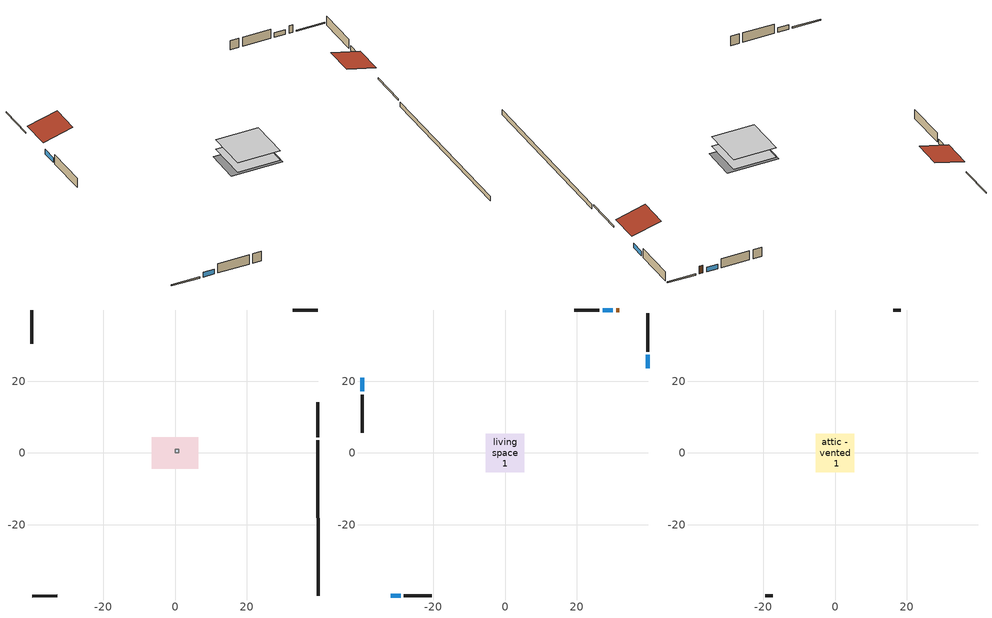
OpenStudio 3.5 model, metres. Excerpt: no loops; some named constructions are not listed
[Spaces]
furnace airloop ret air space
 floor adiabatic (AdiabaticConst): 0,0 0,1 1,1 1,0 z0
 wall adiabatic (AdiabaticConst): 0,0 1,0 1,1 0,1 0,0 z0:1
 ceiling adiabatic (AdiabaticConst): 1,0 1,1 0,1 0,0 z1
crawlspace - unvented 1
 floor foundation (Slab1 construction): -6.42,-4.4 -6.42,4.4 6.42,4.4 6.42,-4.4 z-0.91
 wall outside (RimJoist4 construction): -39.78,-39.78 -32.73,-39.78 z0.3:0.61
 wall outside (RimJoist3 construction): -39.78,39.78 -39.78,30.38 z0.3:0.61
 wall outside (RimJoist2 construction): 39.78,39.78 32.73,39.78 z0.3:0.61
 wall outside (RimJoist1 construction): 39.78,4.43 39.78,14.06 z0.3:0.61
 wall foundation (FoundationWall1 construction): 39.78,-39.78 39.78,3.5 z-0.91:0.3
living space 1
 floor to crawlspace - unvented 1 (Floor1 construction): -5.31,-5.31 -5.31,5.31 5.31,5.31 5.31,-5.31 z0.3
 wall outside (AdiabaticWallConstruction 1): 31.8,39.78 30.89,39.78 z0.3:2.34
 wall outside (AdiabaticWallConstruction): -31.8,-39.78 -29.06,-39.78 / -39.78,20.9 -39.78,17.15 / 29.96,39.78 27.21,39.78 / 39.78,23.55 39.78,27.3 z0.3:1.52
 wall outside (Wall4 construction): -28.13,-39.78 -20.36,-39.78 z0.3:2.74
 wall outside (Wall3 construction): -39.78,16.22 -39.78,5.59 z0.3:2.74
 wall outside (Wall2 construction): 26.29,39.78 19.28,39.78 z0.3:2.74
 wall outside (Wall1 construction): 39.78,28.23 39.78,38.85 z0.3:2.74
 window (WindowConstruction 3): -31.8,-39.78 -29.06,-39.78 z0.3:1.52
 window (WindowConstruction 2): -39.78,20.89 -39.78,17.15 z0.3:1.52
 window (WindowConstruction 1): 29.96,39.78 27.21,39.78 z0.3:1.52
 window (WindowConstruction): 39.78,23.55 39.78,27.3 z0.3:1.52
 door (Door): 31.8,39.78 30.89,39.78 z0.3:2.34
attic - vented 1
 floor to living space 1 (Floor2 construction Reversed): -5.31,-5.31 -5.31,5.31 5.31,5.31 5.31,-5.31 z2.74
 wall outside (Wall8 construction): -19.43,-39.78 -17.29,-39.78 z0.3:2.74
 wall outside (Wall7 construction): 18.35,39.78 16.2,39.78 z0.3:2.74
 roof outside (Roof3 construction): 39.78,22.62,2.74 32.38,22.62,4.59 32.38,14.99,4.59 39.78,14.99,2.74
 roof outside (Roof1 construction): -39.78,21.82,2.74 -32.38,21.82,4.59 -32.38,29.45,4.59 -39.78,29.45,2.74
[Construction]
Floor2 construction: ceiling loosefill ins, ceiling stud and cavity, gypsum board
Floor1 construction Reversed: floor covering, osb sheathing 0.75 in., floor stud and cavity
[Material] Roughness=Rough; Thermal Absorptance=0.9
Name | Thickness {m} | Conductivity {W/m-K} | Density {kg/m3} | Specific Heat {J/kg-K} | Solar Absorptance | Visible Absorptance
ceiling stud and cavity | 0.1397 | 0.547142 | 65.682 | 1177.47 | 0.7 | 0.7
ceiling loosefill ins | 0.169333 | 0.0480833 | 16.02 | 1046.75 | 0.7 | 0.7
floor covering | 0.0127 | 0.0433444 | 54.468 | 1339.84 | 0.6 | 0.6
osb sheathing 0.75 in. | 0.01905 | 0.115458 | 512.64 | 1214.23 | 0.7 | 0.7
floor stud and cavity | 0.1397 | 0.27731 | 92.3553 | 1139.71 | 0.7 | 0.7
gypsum board | 0.0127 | 0.160291 | 801 | 837.4 | 0.6 | 0.6
[Schedule:Day]
interior lighting schedule allday7: 1, 0, 0.0745455, 4, 0, 0.0621212, 5, 0, 0.0683333, 6, 0, 0.111818, 7, 0, 0.186364, 8, 0, 0.236061, 10, 0, 0.254697, 11, 0, 0.242273, 12, 0, 0.229848, 13, 0, 0.223636, 14, 0, 0.217424, 15, 0, 0.229848, 16, 0, 0.254697, 17, 0, 0.310606, 18, 0, 0.403788, 19, 0, 0.534242, 20, 0, 0.652273, 21, 0, 0.683333, 22, 0, 0.490758, 23, 0, 0.248485, 24, 0, 0.111818
interior lighting schedule allday6: 1, 0, 0.0727273, 4, 0, 0.0606061, 5, 0, 0.0666667, 6, 0, 0.109091, 7, 0, 0.181818, 8, 0, 0.230303, 10, 0, 0.248485, 11, 0, 0.236364, 12, 0, 0.224242, 13, 0, 0.218182, 14, 0, 0.212121, 15, 0, 0.224242, 16, 0, 0.248485, 17, 0, 0.30303, 18, 0, 0.393939, 19, 0, 0.521212, 20, 0, 0.636364, 21, 0, 0.666667, 22, 0, 0.478788, 23, 0, 0.242424, 24, 0, 0.109091
interior lighting schedule allday5: 1, 0, 0.0763636, 4, 0, 0.0636364, 5, 0, 0.07, 6, 0, 0.114545, 7, 0, 0.190909, 8, 0, 0.241818, 10, 0, 0.260909, 11, 0, 0.248182, 12, 0, 0.235455, 13, 0, 0.229091, 14, 0, 0.222727, 15, 0, 0.235455, 16, 0, 0.260909, 17, 0, 0.318182, 18, 0, 0.413636, 19, 0, 0.547273, 20, 0, 0.668182, 21, 0, 0.7, 22, 0, 0.502727, 23, 0, 0.254545, 24, 0, 0.114545
interior lighting schedule allday4: 1, 0, 0.0845455, 4, 0, 0.0704545, 5, 0, 0.0775, 6, 0, 0.126818, 7, 0, 0.211364, 8, 0, 0.267727, 10, 0, 0.288864, 11, 0, 0.274773, 12, 0, 0.260682, 13, 0, 0.253636, 14, 0, 0.246591, 15, 0, 0.260682, 16, 0, 0.288864, 17, 0, 0.352273, 18, 0, 0.457955, 19, 0, 0.605909, 20, 0, 0.739773, 21, 0, 0.775, 22, 0, 0.556591, 23, 0, 0.281818, 24, 0, 0.126818
interior lighting schedule allday3: 1, 0, 0.0927273, 4, 0, 0.0772727, 5, 0, 0.085, 6, 0, 0.139091, 7, 0, 0.231818, 8, 0, 0.293636, 10, 0, 0.316818, 11, 0, 0.301364, 12, 0, 0.285909, 13, 0, 0.278182, 14, 0, 0.270455, 15, 0, 0.285909, 16, 0, 0.316818, 17, 0, 0.386364, 18, 0, 0.502273, 19, 0, 0.664545, 20, 0, 0.811364, 21, 0, 0.85, 22, 0, 0.610455, 23, 0, 0.309091, 24, 0, 0.139091
interior lighting schedule allday2: 1, 0, 0.100909, 4, 0, 0.0840909, 5, 0, 0.0925, 6, 0, 0.151364, 7, 0, 0.252273, 8, 0, 0.319545, 10, 0, 0.344773, 11, 0, 0.327955, 12, 0, 0.311136, 13, 0, 0.302727, 14, 0, 0.294318, 15, 0, 0.311136, 16, 0, 0.344773, 17, 0, 0.420455, 18, 0, 0.546591, 19, 0, 0.723182, 20, 0, 0.882955, 21, 0, 0.925, 22, 0, 0.664318, 23, 0, 0.336364, 24, 0, 0.151364
interior lighting schedule allday1: 1, 0, 0.108182, 4, 0, 0.0901515, 5, 0, 0.0991667, 6, 0, 0.162273, 7, 0, 0.270455, 8, 0, 0.342576, 10, 0, 0.369621, 11, 0, 0.351591, 12, 0, 0.333561, 13, 0, 0.324545, 14, 0, 0.31553, 15, 0, 0.333561, 16, 0, 0.369621, 17, 0, 0.450758, 18, 0, 0.585985, 19, 0, 0.775303, 20, 0, 0.946591, 21, 0, 0.991667, 22, 0, 0.712197, 23, 0, 0.360606, 24, 0, 0.162273
occupants schedule allday1: 7, 0, 1, 8, 0, 0.868852, 9, 0, 0.409836, 16, 0, 0.245902, 17, 0, 0.295082, 18, 0, 0.540984, 21, 0, 0.885246, 24, 0, 1
